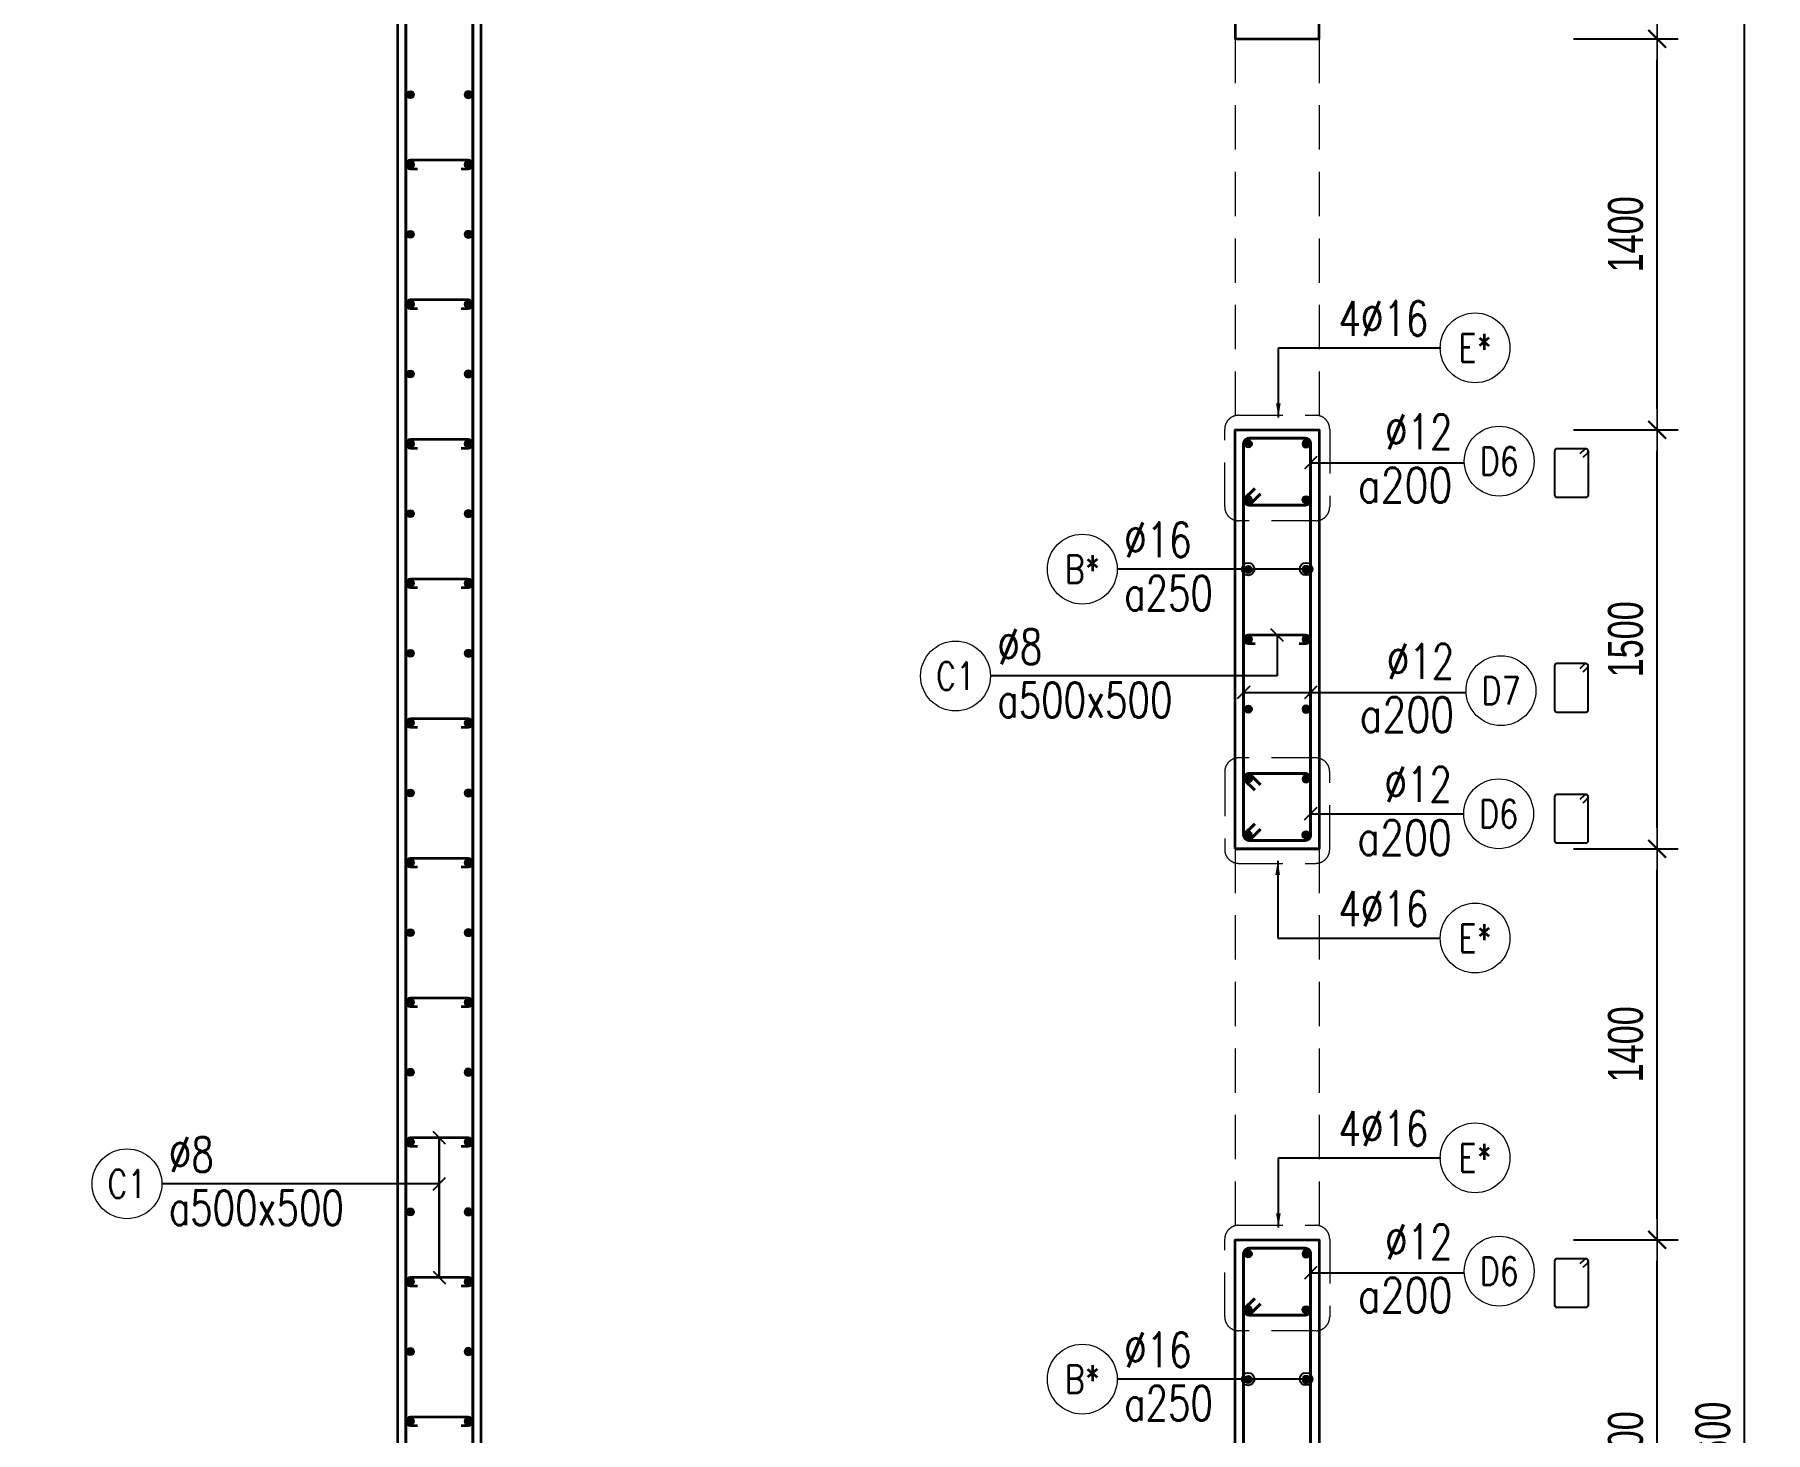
# Model space of a CAD drawing. Header units: millimetres. Extents: x 988833 to 1318015, y -9365 to 47591.
# Drawn here: x 1063695 to 1069893, y 39266 to 44271 of the extents above; entities that cross this region are included whole.
import ezdxf
from ezdxf.enums import TextEntityAlignment as Align

# ---------------------------------------------------------------- set-up
doc = ezdxf.new("R2010")
doc.units = ezdxf.units.MM
doc.header["$MEASUREMENT"] = 0
doc.linetypes.add('HIDDEN2', pattern=[4.7625, 3.175, -1.5875])
doc.layers.get('0').update_dxf_attribs({"lineweight": 20})
doc.layers.get('Defpoints').update_dxf_attribs({"color": 151, "lineweight": 9})
for name, color, linetype, lineweight in [('KC-LEADER', 153, 'Continuous', 18), ('KC-THEP', 6, 'Continuous', 40), ('NDC_S_BEAM', 3, 'HIDDEN2', 20), ('NDC_S_DIM', 1, 'Continuous', 15), ('NDC_S_HIDDEN', 8, 'HIDDEN2', 13), ('NDC_S_LEADER', 1, 'Continuous', 15), ('NDC_S_REBAR', 4, 'Continuous', 35), ('NDC_S_STIRRUP', 4, 'Continuous', 40), ('NDC_S_VN TEXT', 7, 'Continuous', 20), ('NDC_S_WALL', 6, 'Continuous', 35)]:
    doc.layers.add(name, color=color, linetype=linetype, lineweight=lineweight)
doc.layers.add('Ligature', color=1, linetype='Continuous')
doc.styles.add('NDC_ARIAL', font='arial.ttf', dxfattribs={"width": 0.85})
doc.styles.add('NDC_DIM', font='', dxfattribs={"width": 0.75})
doc.styles.add('NDC_EN TXT', font='romans.shx', dxfattribs={"width": 0.8})
doc.styles.get('NDC_DIM').set_extended_font_data('Dotum')
doc.dimstyles.new('NDC_1-50', dxfattribs={"dimscale": 50, "dimtxt": 2.5, "dimasz": 1, "dimexe": 1.5, "dimexo": 0, "dimgap": 0.8, "dimtad": 1, "dimdec": 0, "dimdsep": 46, "dimtxsty": 'NDC_ARIAL', "dimblk": 'DIMMARK', "dimcen": 49999.938995, "dimdle": 1.5, "dimclrd": 1, "dimclre": 1, "dimclrt": 3, "dimadec": 0, "dimazin": 0, "dimtfac": 1, "dimtdec": 0, "dimtix": 1, "dimtmove": 2, "dimatfit": 3, "dimfxl": 1, "dimarcsym": 0})
doc.dimstyles.new('NDC_dim_30', dxfattribs={"dimscale": 30, "dimtxt": 2.5, "dimasz": 1.5, "dimexe": 1.5, "dimexo": 2.5, "dimgap": 1, "dimtad": 1, "dimdec": 0, "dimzin": 0, "dimdsep": 46, "dimtxsty": 'NDC_DIM', "dimblk": 'DIMMARK', "dimcen": 0.09, "dimdle": 1.2, "dimclrd": 1, "dimclre": 1, "dimclrt": 3, "dimadec": 0, "dimazin": 0, "dimtfac": 1, "dimtdec": 0, "dimtix": 1, "dimtofl": 0, "dimtmove": 0, "dimatfit": 3, "dimfxl": 6, "dimfxlon": 1, "dimtolj": 1, "dimtzin": 0, "dimarcsym": 0})
doc.dimstyles.new('NDC_dim_50', dxfattribs={"dimscale": 50, "dimtxt": 2.5, "dimasz": 1.5, "dimexe": 1.5, "dimexo": 2.5, "dimgap": 1, "dimtad": 1, "dimdec": 0, "dimzin": 0, "dimdsep": 46, "dimtxsty": 'NDC_DIM', "dimblk": 'DIMMARK', "dimcen": 0.09, "dimdle": 1.2, "dimclrd": 1, "dimclre": 1, "dimclrt": 3, "dimadec": 0, "dimazin": 0, "dimtfac": 1, "dimtdec": 0, "dimtix": 1, "dimtofl": 0, "dimtmove": 0, "dimatfit": 3, "dimfxl": 6, "dimfxlon": 1, "dimtolj": 1, "dimtzin": 0, "dimarcsym": 0})

# ---------------------------------------------------------------- blocks, each defined once
blk = doc.blocks.new('THEP')
at = {"layer": 'KC-LEADER', "color": 6}
blk.add_circle((0, 0), 14, dxfattribs=at)
at = {"layer": 'KC-THEP'}
for p, q in [((-14, 0), (14, 0)), ((9.9, 9.9), (-9.9, -9.9)), ((-9.9, 9.9), (9.9, -9.9)), ((0, 14), (0, -14))]:
    blk.add_line(p, q, dxfattribs=at)
blk = doc.blocks.new('DIMMARK')
at = {"layer": 'NDC_S_DIM', "color": 1}
blk.add_line((-1.5, 0), (1, 0), dxfattribs=at)
at = {"layer": 'NDC_S_DIM', "color": 2, "const_width": 0.1}
blk.add_lwpolyline([(-0.424, -0.424), (0.424, 0.424)], dxfattribs=at)
blk = doc.blocks.new('*U11')
blk.add_circle((-2.5, 0), 2.5)
at = {"layer": 'NDC_S_VN TEXT', "color": 3, "style": 'NDC_EN TXT', "width": 0.75}
for tag, p in [('DK1', (0.5, 0.85)), ('KC1', (0.5, -2.97))]:
    blk.add_attdef(tag, p, '', height=2.5, dxfattribs=at)
at = {"layer": 'NDC_S_VN TEXT', "color": 7, "style": 'NDC_EN TXT', "width": 0.8}
blk.add_attdef('SH2', text='', height=2, dxfattribs=at).set_placement((-2.5, 0), align=Align.MIDDLE)
blk = doc.blocks.new('*U9')
blk.add_circle((2.5, 0), 2.5)
at = {"layer": 'NDC_S_VN TEXT', "color": 3, "style": 'NDC_EN TXT', "width": 0.75}
blk.add_attdef('DK2', text='', height=2.5, dxfattribs=at).set_placement((-0.85, 0.85), align=Align.RIGHT)
at = {"layer": 'NDC_S_VN TEXT', "color": 7, "style": 'NDC_EN TXT', "width": 0.8}
blk.add_attdef('SH3', text='', height=2, dxfattribs=at).set_placement((2.5, 0), align=Align.MIDDLE)
blk = doc.blocks.new('*U10')
blk.add_circle((2.5, 0), 2.5)
at = {"layer": 'NDC_S_VN TEXT', "color": 3, "style": 'NDC_EN TXT'}
for tag, width, p in [('DK2', 0.75, (-0.85, 0.85)), ('KC2', 0.8, (-0.85, -2.97))]:
    blk.add_attdef(tag, text='', height=2.5, dxfattribs=dict(at, width=width)).set_placement(p, align=Align.RIGHT)
at = {"layer": 'NDC_S_VN TEXT', "color": 7, "style": 'NDC_EN TXT', "width": 0.8}
blk.add_attdef('SH3', text='', height=2, dxfattribs=at).set_placement((2.5, 0), align=Align.MIDDLE)
blk = doc.blocks.new('*D435')
at = {"layer": 'Defpoints', "color": 0, "ltscale": 200, "transparency": 16777216}
for p in [(1068294.5, 45005.6), (1069817.8, 45005.6), (1068294.5, 33405.9)]:
    blk.add_point(p, dxfattribs=at)
at = {"layer": 'NDC_S_DIM', "color": 1, "lineweight": -2, "ltscale": 200, "transparency": 16777216}
for p, q in [((1069517.8, 45005.6), (1069892.8, 45005.6)), ((1069817.8, 33480.9), (1069817.8, 44930.6)), ((1069517.8, 33405.9), (1069892.8, 33405.9))]:
    blk.add_line(p, q, dxfattribs=at)
at = {"layer": 'NDC_S_DIM', "color": 1, "lineweight": -2, "ltscale": 200, "transparency": 16777216, "xscale": 75, "yscale": 75, "zscale": 75}
for p, rotation in [((1069817.8, 45005.6), 90), ((1069817.8, 33405.9), 270)]:
    blk.add_blockref('DIMMARK', p, dxfattribs=dict(at, rotation=rotation))
at = {"layer": 'NDC_S_DIM', "color": 3, "ltscale": 200, "transparency": 16777216, "insert": (1069705.2, 39205.7), "char_height": 125, "attachment_point": 5, "rotation": 90, "style": 'NDC_DIM'}
blk.add_mtext('\\A1;11600', dxfattribs=at)
blk = doc.blocks.new('*D450')
at = {"layer": 'Defpoints', "color": 0, "ltscale": 200, "transparency": 16777216}
for p in [(1068240.8, 39955.6), (1069505.2, 39955.6), (1068240.8, 38455.6)]:
    blk.add_point(p, dxfattribs=at)
at = {"layer": 'NDC_S_DIM', "color": 1, "lineweight": -2, "ltscale": 200, "transparency": 16777216}
for p, q in [((1069205.2, 39955.6), (1069580.2, 39955.6)), ((1069505.2, 38530.6), (1069505.2, 39880.6)), ((1069205.2, 38455.6), (1069580.2, 38455.6))]:
    blk.add_line(p, q, dxfattribs=at)
at = {"layer": 'NDC_S_DIM', "color": 1, "lineweight": -2, "ltscale": 200, "transparency": 16777216, "xscale": 75, "yscale": 75, "zscale": 75}
for p, rotation in [((1069505.2, 39955.6), 90), ((1069505.2, 38455.6), 270)]:
    blk.add_blockref('DIMMARK', p, dxfattribs=dict(at, rotation=rotation))
at = {"layer": 'NDC_S_DIM', "color": 3, "ltscale": 200, "transparency": 16777216, "insert": (1069392.6, 39205.6), "char_height": 125, "attachment_point": 5, "rotation": 90, "style": 'NDC_DIM'}
blk.add_mtext('\\A1;1500', dxfattribs=at)
blk = doc.blocks.new('*D451')
at = {"layer": 'Defpoints', "color": 0, "ltscale": 200, "transparency": 16777216}
for p in [(1068240.8, 41355.6), (1069505.2, 41355.6), (1068240.8, 39955.6)]:
    blk.add_point(p, dxfattribs=at)
at = {"layer": 'NDC_S_DIM', "color": 1, "lineweight": -2, "ltscale": 200, "transparency": 16777216}
for p, q in [((1069205.2, 41355.6), (1069580.2, 41355.6)), ((1069505.2, 40030.6), (1069505.2, 41280.6)), ((1069205.2, 39955.6), (1069580.2, 39955.6))]:
    blk.add_line(p, q, dxfattribs=at)
at = {"layer": 'NDC_S_DIM', "color": 1, "lineweight": -2, "ltscale": 200, "transparency": 16777216, "xscale": 75, "yscale": 75, "zscale": 75}
for p, rotation in [((1069505.2, 41355.6), 90), ((1069505.2, 39955.6), 270)]:
    blk.add_blockref('DIMMARK', p, dxfattribs=dict(at, rotation=rotation))
at = {"layer": 'NDC_S_DIM', "color": 3, "ltscale": 200, "transparency": 16777216, "insert": (1069392.6, 40655.6), "char_height": 125, "attachment_point": 5, "rotation": 90, "style": 'NDC_DIM'}
blk.add_mtext('\\A1;1400', dxfattribs=at)
blk = doc.blocks.new('*D452')
at = {"layer": 'Defpoints', "color": 0, "ltscale": 200, "transparency": 16777216}
for p in [(1068240.8, 42855.6), (1069505.2, 42855.6), (1068240.8, 41355.6)]:
    blk.add_point(p, dxfattribs=at)
at = {"layer": 'NDC_S_DIM', "color": 1, "lineweight": -2, "ltscale": 200, "transparency": 16777216}
for p, q in [((1069205.2, 42855.6), (1069580.2, 42855.6)), ((1069505.2, 41430.6), (1069505.2, 42780.6)), ((1069205.2, 41355.6), (1069580.2, 41355.6))]:
    blk.add_line(p, q, dxfattribs=at)
at = {"layer": 'NDC_S_DIM', "color": 1, "lineweight": -2, "ltscale": 200, "transparency": 16777216, "xscale": 75, "yscale": 75, "zscale": 75}
for p, rotation in [((1069505.2, 42855.6), 90), ((1069505.2, 41355.6), 270)]:
    blk.add_blockref('DIMMARK', p, dxfattribs=dict(at, rotation=rotation))
at = {"layer": 'NDC_S_DIM', "color": 3, "ltscale": 200, "transparency": 16777216, "insert": (1069392.6, 42105.6), "char_height": 125, "attachment_point": 5, "rotation": 90, "style": 'NDC_DIM'}
blk.add_mtext('\\A1;1500', dxfattribs=at)
blk = doc.blocks.new('*D453')
at = {"layer": 'Defpoints', "color": 0, "ltscale": 200, "transparency": 16777216}
for p in [(1068240.8, 44255.6), (1069505.2, 44255.6), (1068240.8, 42855.6)]:
    blk.add_point(p, dxfattribs=at)
at = {"layer": 'NDC_S_DIM', "color": 1, "lineweight": -2, "ltscale": 200, "transparency": 16777216}
for p, q in [((1069205.2, 44255.6), (1069580.2, 44255.6)), ((1069505.2, 42930.6), (1069505.2, 44180.6)), ((1069205.2, 42855.6), (1069580.2, 42855.6))]:
    blk.add_line(p, q, dxfattribs=at)
at = {"layer": 'NDC_S_DIM', "color": 1, "lineweight": -2, "ltscale": 200, "transparency": 16777216, "xscale": 75, "yscale": 75, "zscale": 75}
for p, rotation in [((1069505.2, 44255.6), 90), ((1069505.2, 42855.6), 270)]:
    blk.add_blockref('DIMMARK', p, dxfattribs=dict(at, rotation=rotation))
at = {"layer": 'NDC_S_DIM', "color": 3, "ltscale": 200, "transparency": 16777216, "insert": (1069392.6, 43555.6), "char_height": 125, "attachment_point": 5, "rotation": 90, "style": 'NDC_DIM'}
blk.add_mtext('\\A1;1400', dxfattribs=at)
blk = doc.blocks.new('*D454')
at = {"layer": 'Defpoints', "color": 0, "ltscale": 200, "transparency": 16777216}
for p in [(1067994.5, 44905.6), (1069505.2, 44905.6), (1068240.8, 44255.6)]:
    blk.add_point(p, dxfattribs=at)
at = {"layer": 'NDC_S_DIM', "color": 1, "lineweight": -2, "ltscale": 200, "transparency": 16777216}
for p, q in [((1069205.2, 44905.6), (1069580.2, 44905.6)), ((1069505.2, 44330.6), (1069505.2, 44830.6)), ((1069205.2, 44255.6), (1069580.2, 44255.6))]:
    blk.add_line(p, q, dxfattribs=at)
at = {"layer": 'NDC_S_DIM', "color": 1, "lineweight": -2, "ltscale": 200, "transparency": 16777216, "xscale": 75, "yscale": 75, "zscale": 75}
for p, rotation in [((1069505.2, 44905.6), 90), ((1069505.2, 44255.6), 270)]:
    blk.add_blockref('DIMMARK', p, dxfattribs=dict(at, rotation=rotation))
at = {"layer": 'NDC_S_DIM', "color": 3, "ltscale": 200, "transparency": 16777216, "insert": (1069392.6, 44580.6), "char_height": 125, "attachment_point": 5, "rotation": 90, "style": 'NDC_DIM'}
blk.add_mtext('\\A1;650', dxfattribs=at)

msp = doc.modelspace()

# ---------------------------------------------------------------- linework, layer by layer
at = {"layer": 'Ligature'}
for points in [[(1069240.5, 42757.8), (1069256.5, 42773.8, 0.668179), (1069250.7, 42787.7), (1069146.1, 42787.7, 0.414214), (1069137.9, 42779.6), (1069137.9, 42622.5, 0.414214), (1069146.1, 42614.3), (1069250.7, 42614.3, 0.414214), (1069258.9, 42622.5), (1069258.9, 42779.6, 0.668179), (1069244.9, 42785.3), (1069229, 42769.4)], [(1069240.5, 41988.7), (1069256.4, 42004.6, 0.668179), (1069250.7, 42018.6), (1069146, 42018.6, 0.414214), (1069137.9, 42010.4), (1069137.9, 41853.3, 0.414214), (1069146, 41845.1), (1069250.7, 41845.1, 0.414214), (1069258.8, 41853.3), (1069258.8, 42010.4, 0.668179), (1069244.9, 42016.2), (1069228.9, 42000.2)], [(1069240.5, 41520.1), (1069256.4, 41536.1, 0.668179), (1069250.7, 41550), (1069146, 41550, 0.414214), (1069137.9, 41541.8), (1069137.9, 41384.7, 0.414214), (1069146, 41376.6), (1069250.7, 41376.6, 0.414214), (1069258.8, 41384.7), (1069258.8, 41541.8, 0.668179), (1069244.9, 41547.6), (1069228.9, 41531.6)], [(1069240.5, 39857.8), (1069256.5, 39873.8, 0.668179), (1069250.7, 39887.7), (1069146.1, 39887.7, 0.414214), (1069137.9, 39879.6), (1069137.9, 39722.5, 0.414214), (1069146.1, 39714.3), (1069250.7, 39714.3, 0.414214), (1069258.9, 39722.5), (1069258.9, 39879.6, 0.668179), (1069244.9, 39885.3), (1069229, 39869.4)]]:
    msp.add_lwpolyline(points, format="xyb", dxfattribs=at)
at = {"layer": 'NDC_S_BEAM', "ltscale": 50}
for p, q in [((1067994.5, 44255.6), (1067994.5, 42855.6)), ((1068294.5, 44255.6), (1068294.5, 42855.6)), ((1067994.5, 41355.6), (1067994.5, 39955.6)), ((1068294.5, 41355.6), (1068294.5, 39955.6))]:
    msp.add_line(p, q, dxfattribs=at)
at = {"layer": 'NDC_S_HIDDEN', "ltscale": 50}
for points in [[(1068006.8, 42907.7), (1068282.7, 42907.7, -0.414214), (1068332.7, 42857.7), (1068332.7, 42580.1, -0.414214), (1068282.7, 42530.1), (1068006.8, 42530.1, -0.414214), (1067956.8, 42580.1), (1067956.8, 42857.7, -0.414214)], [(1068006.8, 41303.6), (1068282.7, 41303.6, 0.414214), (1068332.7, 41353.6), (1068332.7, 41631.1, 0.414214), (1068282.7, 41681.1), (1068006.8, 41681.1, 0.414214), (1067956.8, 41631.1), (1067956.8, 41353.6, 0.414214)], [(1068006.8, 40007.7), (1068282.7, 40007.7, -0.414214), (1068332.7, 39957.7), (1068332.7, 39680.1, -0.414214), (1068282.7, 39630.1), (1068006.8, 39630.1, -0.414214), (1067956.8, 39680.1), (1067956.8, 39957.7, -0.414214)]]:
    msp.add_lwpolyline(points, format="xyb", close=True, dxfattribs=at)
at = {"layer": 'NDC_S_REBAR'}
for points in [[(1065223, 43790.6), (1065248, 43790.6, 1), (1065248, 43820.6), (1065041, 43820.6, 1), (1065041, 43790.6), (1065066, 43790.6)], [(1065223, 43290.6), (1065248, 43290.6, 1), (1065248, 43320.6), (1065041, 43320.6, 1), (1065041, 43290.6), (1065066, 43290.6)], [(1065223, 42790.6), (1065248, 42790.6, 1), (1065248, 42820.6), (1065041, 42820.6, 1), (1065041, 42790.6), (1065066, 42790.6)], [(1065223, 42290.6), (1065248, 42290.6, 1), (1065248, 42320.6), (1065041, 42320.6, 1), (1065041, 42290.6), (1065066, 42290.6)], [(1068223, 42090.6), (1068248, 42090.6, 1), (1068248, 42120.6), (1068041, 42120.6, 1), (1068041, 42090.6), (1068066, 42090.6)], [(1065223, 41790.6), (1065248, 41790.6, 1), (1065248, 41820.6), (1065041, 41820.6, 1), (1065041, 41790.6), (1065066, 41790.6)], [(1065223, 41290.6), (1065248, 41290.6, 1), (1065248, 41320.6), (1065041, 41320.6, 1), (1065041, 41290.6), (1065066, 41290.6)], [(1065223, 40790.6), (1065248, 40790.6, 1), (1065248, 40820.6), (1065041, 40820.6, 1), (1065041, 40790.6), (1065066, 40790.6)], [(1065223, 40290.6), (1065248, 40290.6, 1), (1065248, 40320.6), (1065041, 40320.6, 1), (1065041, 40290.6), (1065066, 40290.6)], [(1065223, 39790.6), (1065248, 39790.6, 1), (1065248, 39820.6), (1065041, 39820.6, 1), (1065041, 39790.6), (1065066, 39790.6)], [(1065223, 39290.6), (1065248, 39290.6, 1), (1065248, 39320.6), (1065041, 39320.6, 1), (1065041, 39290.6), (1065066, 39290.6)]]:
    msp.add_lwpolyline(points, format="xyb", dxfattribs=at)
at = {"layer": 'NDC_S_STIRRUP'}
for points in [[(1065064.5, 33095.6), (1065024.5, 33055.6, 0.414214), (1065044.5, 33035.6), (1065244.5, 33035.6, 0.414214), (1065264.5, 33055.6), (1065264.5, 45355.6, 0.414214), (1065244.5, 45375.6), (1065044.5, 45375.6, 0.414214), (1065024.5, 45355.6), (1065024.5, 33055.6, 0.414214), (1065044.5, 33035.6), (1065084.5, 33075.6)], [(1068064.5, 41445.6), (1068024.5, 41405.6, 0.414214), (1068044.5, 41385.6), (1068244.5, 41385.6, 0.414214), (1068264.5, 41405.6), (1068264.5, 42805.6, 0.414214), (1068244.5, 42825.6), (1068044.5, 42825.6, 0.414214), (1068024.5, 42805.6), (1068024.5, 41405.6, 0.414214), (1068044.5, 41385.6), (1068084.5, 41425.6)], [(1068064.5, 42646.2), (1068024.5, 42606.2, 0.414214), (1068044.5, 42586.2), (1068244.5, 42586.2, 0.414214), (1068264.5, 42606.2), (1068264.5, 42805.6, 0.414214), (1068244.5, 42825.6), (1068044.5, 42825.6, 0.414214), (1068024.5, 42805.6), (1068024.5, 42606.2, 0.414214), (1068044.5, 42586.2), (1068084.5, 42626.2)], [(1068064.5, 41565.1), (1068024.5, 41605.1, -0.414214), (1068044.5, 41625.1), (1068244.5, 41625.1, -0.414214), (1068264.5, 41605.1), (1068264.5, 41405.6, -0.414214), (1068244.5, 41385.6), (1068044.5, 41385.6, -0.414214), (1068024.5, 41405.6), (1068024.5, 41605.1, -0.414214), (1068044.5, 41625.1), (1068084.5, 41585.1)], [(1068064.5, 38545.6), (1068024.5, 38505.6, 0.414214), (1068044.5, 38485.6), (1068244.5, 38485.6, 0.414214), (1068264.5, 38505.6), (1068264.5, 39905.6, 0.414214), (1068244.5, 39925.6), (1068044.5, 39925.6, 0.414214), (1068024.5, 39905.6), (1068024.5, 38505.6, 0.414214), (1068044.5, 38485.6), (1068084.5, 38525.6)], [(1068064.5, 39746.2), (1068024.5, 39706.2, 0.414214), (1068044.5, 39686.2), (1068244.5, 39686.2, 0.414214), (1068264.5, 39706.2), (1068264.5, 39905.6, 0.414214), (1068244.5, 39925.6), (1068044.5, 39925.6, 0.414214), (1068024.5, 39905.6), (1068024.5, 39706.2, 0.414214), (1068044.5, 39686.2), (1068084.5, 39726.2)]]:
    msp.add_lwpolyline(points, format="xyb", dxfattribs=at)
at = {"layer": 'NDC_S_WALL'}
msp.add_line((1067994.5, 41355.6), (1068294.5, 41355.6), dxfattribs=at)
for points in [[(1062294.5, 44255.6), (1062294.5, 44905.6), (1064994.5, 44905.6), (1064994.5, 33505.6), (1062294.5, 33505.6), (1062294.5, 34155.6), (1061994.5, 34155.6), (1061994.5, 33005.6), (1068294.5, 33005.6), (1068294.5, 33005.6), (1068294.5, 34155.6), (1067994.5, 34155.6), (1067994.5, 33505.6), (1067994.5, 33505.6), (1065294.5, 33505.6), (1065294.5, 44905.6), (1067994.5, 44905.6), (1067994.5, 44905.6), (1067994.5, 44255.6), (1068294.5, 44255.6), (1068294.5, 45405.6), (1068294.5, 45405.6), (1061994.5, 45405.6), (1061994.5, 44255.6)], [(1067994.5, 41355.6), (1067994.5, 42855.6), (1068294.5, 42855.6), (1068294.5, 41355.6), (1067994.5, 41355.6)], [(1068294.5, 38455.6), (1067994.5, 38455.6), (1067994.5, 39955.6), (1068294.5, 39955.6), (1068294.5, 38455.6)]]:
    msp.add_lwpolyline(points, dxfattribs=at)

# ---------------------------------------------------------------- block references
at = {"layer": 'KC-THEP'}
for p, rotation in [((1065041, 44055.6), 189.6685644363809), ((1065041, 43805.6), 189.6685644363809), ((1065041, 43555.6), 189.6685644363809), ((1065041, 43305.6), 189.6685644363809), ((1065041, 43055.6), 189.6685644363809), ((1065041, 42805.6), 189.6685644363809), ((1068041, 42805.6), 189.6685644363809), ((1068248, 42605.6), 9.668564436380926), ((1065041, 42555.6), 189.6685644363809), ((1068041, 42355.6), 189.6685644363809), ((1065041, 42305.6), 189.6685644363809), ((1068041, 42105.6), 189.6685644363809), ((1065041, 42055.6), 189.6685644363809), ((1068041, 41855.6), 189.6685644363809), ((1065041, 41805.6), 189.6685644363809), ((1068041, 41605.6), 189.6685644363809), ((1065041, 41555.6), 189.6685644363809), ((1068248, 41405.6), 9.668564436380946), ((1065041, 41305.6), 189.6685644363809), ((1065041, 41055.6), 189.6685644363809), ((1065041, 40805.6), 189.6685644363809), ((1065041, 40555.6), 189.6685644363809), ((1065041, 40305.6), 189.6685644363809), ((1065041, 40055.6), 189.6685644363809), ((1068041, 39905.6), 189.6685644363809), ((1065041, 39805.6), 189.6685644363809), ((1068248, 39705.6), 9.668564436380926), ((1065041, 39555.6), 189.6685644363809), ((1068041, 39455.6), 189.6685644363809), ((1065041, 39305.6), 189.6685644363809)]:
    msp.add_blockref('THEP', p, dxfattribs=dict(at, rotation=rotation))
at = {"layer": 'KC-THEP', "xscale": -1}
for p, rotation in [((1065248, 44055.6), 170.331435563619), ((1065248, 43805.6), 170.331435563619), ((1065248, 43555.6), 170.331435563619), ((1065248, 43305.6), 170.331435563619), ((1065248, 43055.6), 170.331435563619), ((1065248, 42805.6), 170.331435563619), ((1068248, 42805.6), 170.331435563619), ((1068041, 42605.6), 350.3314355636191), ((1065248, 42555.6), 170.331435563619), ((1068248, 42355.6), 170.331435563619), ((1065248, 42305.6), 170.331435563619), ((1068248, 42105.6), 170.331435563619), ((1065248, 42055.6), 170.331435563619), ((1068248, 41855.6), 170.331435563619), ((1065248, 41805.6), 170.331435563619), ((1068248, 41605.6), 170.331435563619), ((1065248, 41555.6), 170.331435563619), ((1068041, 41405.6), 350.3314355636191), ((1065248, 41305.6), 170.331435563619), ((1065248, 41055.6), 170.331435563619), ((1065248, 40805.6), 170.331435563619), ((1065248, 40555.6), 170.331435563619), ((1065248, 40305.6), 170.331435563619), ((1065248, 40055.6), 170.331435563619), ((1068248, 39905.6), 170.331435563619), ((1065248, 39805.6), 170.331435563619), ((1068041, 39705.6), 350.3314355636191), ((1065248, 39555.6), 170.331435563619), ((1068248, 39455.6), 170.331435563619), ((1065248, 39305.6), 170.331435563619)]:
    msp.add_blockref('THEP', p, dxfattribs=dict(at, rotation=rotation))
at = {"layer": 'NDC_S_VN TEXT', "xscale": 50, "yscale": 50, "zscale": 50}
for name, p, values in [('*U9', (1068728.3, 43149.2), {'SH3': 'E*', 'DK2': '4%%c16'}), ('*U10', (1068814.7, 42743.5), {'SH3': 'D6', 'DK2': '%%c12', 'KC2': 'a200'}), ('*U11', (1067572, 42356.9), {'SH2': 'B*', 'DK1': '%%C16', 'KC1': 'a250'}), ('*U11', (1067118, 41974.3), {'SH2': 'C1', 'DK1': '%%c8', 'KC1': 'a500x500'}), ('*U10', (1068821.1, 41921.8), {'SH3': 'D7', 'DK2': '%%c12', 'KC2': 'a200'}), ('*U10', (1068812.7, 41481.1), {'SH3': 'D6', 'DK2': '%%c12', 'KC2': 'a200'}), ('*U9', (1068728.3, 41036.1), {'SH3': 'E*', 'DK2': '4%%c16'}), ('*U9', (1068728.3, 40249.2), {'SH3': 'E*', 'DK2': '4%%c16'}), ('*U11', (1064151.2, 40156.3), {'SH2': 'C1', 'DK1': '%%c8', 'KC1': 'a500x500'}), ('*U10', (1068814.7, 39843.5), {'SH3': 'D6', 'DK2': '%%c12', 'KC2': 'a200'}), ('*U11', (1067572, 39456.9), {'SH2': 'B*', 'DK1': '%%C16', 'KC1': 'a250'})]:
    msp.add_blockref(name, p, dxfattribs=at).add_auto_attribs(values)

# ---------------------------------------------------------------- dimensions: what is measured, and where the dimension line sits
at = {"layer": 'NDC_S_DIM', "ltscale": 200}
for base, p1, p2, picture, middle in [((1069817.8, 45005.6), (1068294.5, 33405.9), (1068294.5, 45005.6), '*D435', (1069705.2, 39205.7)), ((1069505.2, 44905.6), (1068240.8, 44255.6), (1067994.5, 44905.6), '*D454', (1069392.6, 44580.6)), ((1069505.2, 44255.6), (1068240.8, 42855.6), (1068240.8, 44255.6), '*D453', (1069392.6, 43555.6)), ((1069505.2, 42855.6), (1068240.8, 41355.6), (1068240.8, 42855.6), '*D452', (1069392.6, 42105.6)), ((1069505.2, 41355.6), (1068240.8, 39955.6), (1068240.8, 41355.6), '*D451', (1069392.6, 40655.6)), ((1069505.2, 39955.6), (1068240.8, 38455.6), (1068240.8, 39955.6), '*D450', (1069392.6, 39205.6))]:
    dim = msp.add_linear_dim(base=base, p1=p1, p2=p2, angle=90, dimstyle='NDC_dim_50', override={"dimtmove": 1}, dxfattribs=at)
    dim.commit()
    dim.dimension.update_dxf_attribs({"geometry": picture, "text_midpoint": middle})

# ---------------------------------------------------------------- leaders
at = {"layer": 'NDC_S_LEADER'}
for points, dimstyle, override in [([(1068149, 42900.3), (1068149, 43149.2), (1068730.6, 43149.2)], 'NDC_1-50', {"dimgap": 0.8, "dimtad": 0}), ([(1068264.5, 42737.2), (1068814.8, 42737.2)], 'NDC_dim_30', {"dimtad": 0, "dimldrblk": 'Oblique'}), ([(1068248.3, 42357.3), (1067572, 42356.9)], 'NDC_dim_30', {"dimtad": 0, "dimldrblk": 'Origin'}), ([(1068040.7, 42357.1), (1067572, 42356.9)], 'NDC_dim_30', {"dimtad": 0, "dimldrblk": 'Origin'}), ([(1068144.5, 42120.6), (1068144.5, 41974.6), (1067118, 41974.4)], 'NDC_dim_30', {"dimtad": 0, "dimldrblk": 'Oblique'}), ([(1068024.5, 41915.5), (1068821.3, 41915.5)], 'NDC_dim_30', {"dimtad": 0, "dimldrblk": 'Oblique'}), ([(1068264.5, 41915.5), (1068821.3, 41915.5)], 'NDC_dim_30', {"dimtad": 0, "dimldrblk": 'Oblique'}), ([(1068264.4, 41481.1), (1068814.8, 41481.1)], 'NDC_dim_30', {"dimtad": 0, "dimldrblk": 'Oblique'}), ([(1068146.6, 41312.1), (1068146.6, 41036.1), (1068728.2, 41036.1)], 'NDC_1-50', {"dimgap": 0.8, "dimtad": 0}), ([(1065144.5, 40320.6), (1065144.5, 39820.6)], 'NDC_dim_30', {"dimtad": 0, "dimldrblk": 'Oblique'}), ([(1065144.5, 39820.6), (1065144.5, 40320.6)], 'NDC_dim_30', {"dimtad": 0, "dimldrblk": 'Oblique'}), ([(1068149, 40000.3), (1068149, 40249.2), (1068730.6, 40249.2)], 'NDC_1-50', {"dimgap": 0.8, "dimtad": 0}), ([(1065144.5, 40156.3), (1064151.2, 40156.3)], 'NDC_dim_30', {"dimtad": 0, "dimldrblk": 'Oblique'}), ([(1068264.5, 39837.2), (1068814.8, 39837.2)], 'NDC_dim_30', {"dimtad": 0, "dimldrblk": 'Oblique'}), ([(1068248.3, 39457.3), (1067572, 39456.9)], 'NDC_dim_30', {"dimtad": 0, "dimldrblk": 'Origin'}), ([(1068040.7, 39457.1), (1067572, 39456.9)], 'NDC_dim_30', {"dimtad": 0, "dimldrblk": 'Origin'})]:
    msp.add_leader(points, dimstyle=dimstyle, override=override, dxfattribs=at)

doc.saveas('drawing.dxf')
